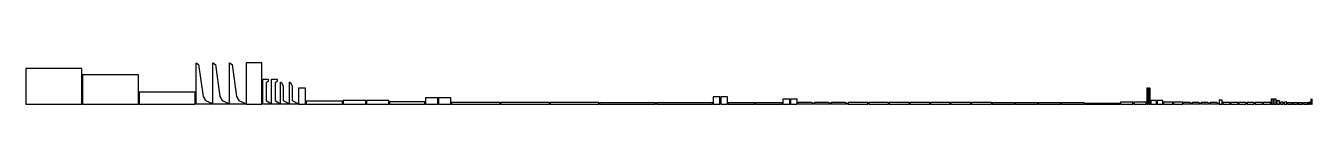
# Model space of a CAD drawing. Header units: millimetres. Extents: x 0 to 34441, y 0 to 1104.
import ezdxf

# ---------------------------------------------------------------- set-up
doc = ezdxf.new("R2010")
doc.units = ezdxf.units.MM

msp = doc.modelspace()

# ---------------------------------------------------------------- linework, layer by layer
for points in [[(4560, 0), (4560, 1101.95), (4628.22, 1064.14), (4751.088, 201), (4808.415, 100.5), (4987.72, 18), (4987.72, 0)], [(5007.72, 0), (5007.72, 1101.95), (5075.94, 1064.14), (5198.808, 201), (5256.135, 100.5), (5435.44, 18), (5435.44, 0)], [(5455.44, 0), (5455.44, 1101.95), (5523.66, 1064.14), (5646.528, 201), (5703.855, 100.5), (5883.16, 18), (5883.16, 0)], [(5903.16, 0), (6323.16, 0), (6323.16, 1103.95), (5903.16, 1103.95)], [(0, 0), (1500, 0), (1500, 953.148), (0, 953.148)], [(1520, 0), (3020, 0), (3020, 784.461), (1520, 784.461)], [(6343.16, 0), (6343.16, 670), (6493.66, 670), (6493.66, 602), (6433.16, 569.5), (6433.16, 100.5), (6563.16, 18), (6563.16, 0)], [(6583.16, 0), (6583.16, 670), (6733.66, 670), (6733.66, 602), (6673.16, 569.5), (6673.16, 100.5), (6803.16, 18), (6803.16, 0)], [(6823.16, 0), (6823.16, 590), (6841.16, 590), (6890.66, 489.1), (6890.66, 100.5), (7043.16, 18), (7043.16, 0)], [(7063.16, 0), (7063.16, 590), (7081.16, 590), (7130.66, 489.1), (7130.66, 100.5), (7283.16, 18), (7283.16, 0)], [(7303.16, 0), (7486.16, 0), (7486.16, 427.818), (7303.16, 427.818)], [(30010.547, 0), (30046.547, 0), (30046.547, 427.818), (30010.547, 427.818)], [(30066.547, 0), (30102.547, 0), (30102.547, 427.818), (30066.547, 427.818)], [(3040, 0), (4540, 0), (4540, 317.716), (3040, 317.716)], [(7506.16, 0), (8482.16, 0), (8482.16, 78), (7506.16, 78)], [(8502.16, 0), (9102.16, 0), (9102.16, 100), (8502.16, 100)], [(9122.16, 0), (9722.16, 0), (9722.16, 100), (9122.16, 100)], [(9742.16, 0), (10682.16, 0), (10682.16, 60), (9742.16, 60)], [(10702.16, 0), (11032.16, 0), (11032.16, 168.5), (10702.16, 168.5)], [(11052.16, 0), (11382.16, 0), (11382.16, 168.5), (11052.16, 168.5)], [(11402.16, 0), (12702.16, 0), (12702.16, 39), (11402.16, 39)], [(12722.16, 0), (14022.16, 0), (14022.16, 39), (12722.16, 39)], [(14042.16, 0), (15342.16, 0), (15342.16, 39), (14042.16, 39)], [(15362.16, 0), (16862.16, 0), (16862.16, 33), (15362.16, 33)], [(16882.16, 0), (18382.16, 0), (18382.16, 33), (16882.16, 33)], [(18402.16, 0), (18585.16, 0), (18585.16, 191.088), (18402.16, 191.088)], [(18605.16, 0), (18788.16, 0), (18788.16, 191.088), (18605.16, 191.088)], [(18808.16, 0), (19518.16, 0), (19518.16, 37), (18808.16, 37)], [(19538.16, 0), (20248.16, 0), (20248.16, 37), (19538.16, 37)], [(20268.16, 0), (20451.16, 0), (20451.16, 129.654), (20268.16, 129.654)], [(20471.16, 0), (20654.16, 0), (20654.16, 129.654), (20471.16, 129.654)], [(20674.16, 0), (20674.16, 50.8), (21030.593, 50.8), (21101.88, 18), (21101.88, 0)], [(21121.88, 0), (21121.88, 50.8), (21478.313, 50.8), (21549.6, 18), (21549.6, 0)], [(21569.6, 0), (21569.6, 50.8), (21926.033, 50.8), (21997.32, 18), (21997.32, 0)], [(22017.32, 0), (22547.781, 0), (22547.781, 39), (22017.32, 39)], [(22567.781, 0), (23098.242, 0), (23098.242, 39), (22567.781, 39)], [(23118.242, 0), (23648.703, 0), (23648.703, 39), (23118.242, 39)], [(23668.703, 0), (24199.164, 0), (24199.164, 39), (23668.703, 39)], [(24219.164, 0), (24749.625, 0), (24749.625, 39), (24219.164, 39)], [(24769.625, 0), (25300.086, 0), (25300.086, 39), (24769.625, 39)], [(25320.086, 0), (25850.547, 0), (25850.547, 39), (25320.086, 39)], [(25870.547, 0), (26470.547, 0), (26470.547, 33), (25870.547, 33)], [(26490.547, 0), (27090.547, 0), (27090.547, 33), (26490.547, 33)], [(27110.547, 0), (27710.547, 0), (27710.547, 33), (27110.547, 33)], [(27730.547, 0), (28330.547, 0), (28330.547, 33), (27730.547, 33)], [(28350.547, 0), (29290.547, 0), (29290.547, 20), (28350.547, 20)], [(29310.547, 0), (29640.547, 0), (29640.547, 50), (29310.547, 50)], [(29660.547, 0), (29990.547, 0), (29990.547, 50), (29660.547, 50)], [(30122.547, 0), (30272.547, 0), (30272.547, 100), (30122.547, 100)], [(30292.547, 0), (30442.547, 0), (30442.547, 100), (30292.547, 100)], [(30462.547, 0), (30707.547, 0), (30707.547, 50), (30462.547, 50)], [(30727.547, 0), (30972.547, 0), (30972.547, 50), (30727.547, 50)], [(30992.547, 0), (30992.547, 50.8), (31151.917, 50.8), (31212.547, 18), (31212.547, 0)], [(31232.547, 0), (31232.547, 50.8), (31391.917, 50.8), (31452.547, 18), (31452.547, 0)], [(31472.547, 0), (31472.547, 50.8), (31640.862, 50.8), (31692.547, 18), (31692.547, 0)], [(31712.547, 0), (31712.547, 50.8), (31880.862, 50.8), (31932.547, 18), (31932.547, 0)], [(31952.547, 0), (32027.547, 0), (32027.547, 103.05), (31952.547, 103.05)], [(32047.547, 0), (32243.214, 0), (32243.214, 39), (32047.547, 39)], [(32263.214, 0), (32458.881, 0), (32458.881, 39), (32263.214, 39)], [(32478.881, 0), (32674.548, 0), (32674.548, 39), (32478.881, 39)], [(32694.548, 0), (32890.215, 0), (32890.215, 39), (32694.548, 39)], [(32910.215, 0), (33105.882, 0), (33105.882, 39), (32910.215, 39)], [(33125.882, 0), (33321.549, 0), (33321.549, 39), (33125.882, 39)], [(33341.549, 0), (33396.599, 0), (33396.599, 130), (33341.549, 130)], [(33416.599, 0), (33471.649, 0), (33471.649, 130), (33416.599, 130)], [(33491.649, 0), (33566.649, 0), (33566.649, 85), (33491.649, 85)], [(33586.649, 0), (33664.649, 0), (33664.649, 55), (33586.649, 55)], [(33684.649, 0), (33762.649, 0), (33762.649, 55), (33684.649, 55)], [(33782.649, 0), (33902.649, 0), (33902.649, 33), (33782.649, 33)], [(33922.649, 0), (34042.649, 0), (34042.649, 33), (33922.649, 33)], [(34062.649, 0), (34182.649, 0), (34182.649, 33), (34062.649, 33)], [(34202.649, 0), (34322.649, 0), (34322.649, 33), (34202.649, 33)], [(34342.649, 0), (34382.649, 0), (34382.649, 40), (34342.649, 40)], [(34402.649, 0), (34412.024, 0), (34412.024, 130), (34402.649, 130)], [(34432.024, 0), (34441.399, 0), (34441.399, 130), (34432.024, 130)]]:
    msp.add_lwpolyline(points, close=True)

doc.saveas('drawing.dxf')
